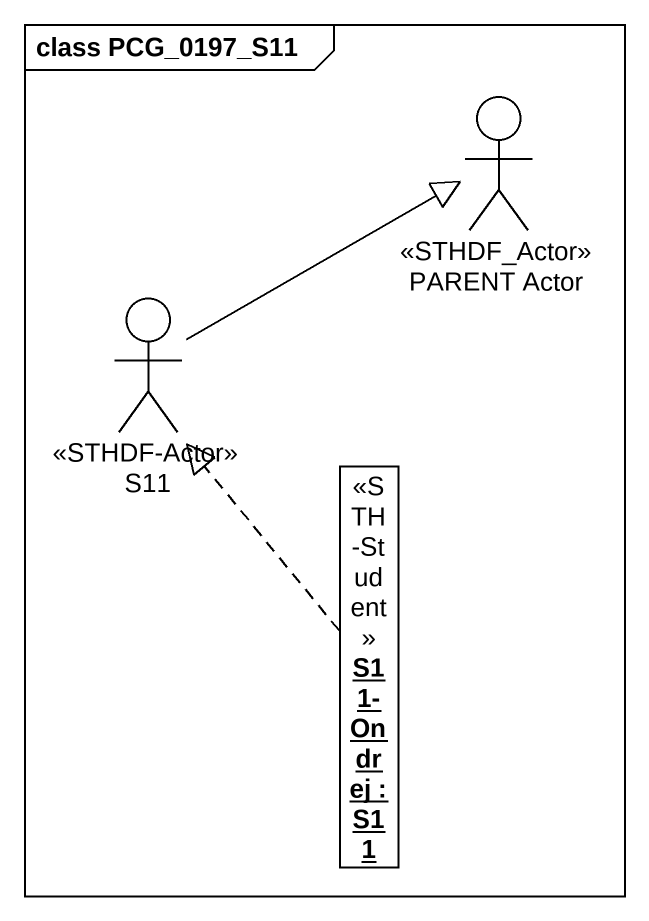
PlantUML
@startuml
mainframe class PCG_0197_S11
allowmixing
hide circle
hide empty members
actor "PARENT Actor" as PARENT_Actor <<STHDF_Actor>>
actor S11 <<STHDF-Actor>>
object "S11-Ondrej : S11" as S11_Ondrej <<STH-Student>>
S11 -right-|> PARENT_Actor
S11_Ondrej .up.|> S11
@enduml
